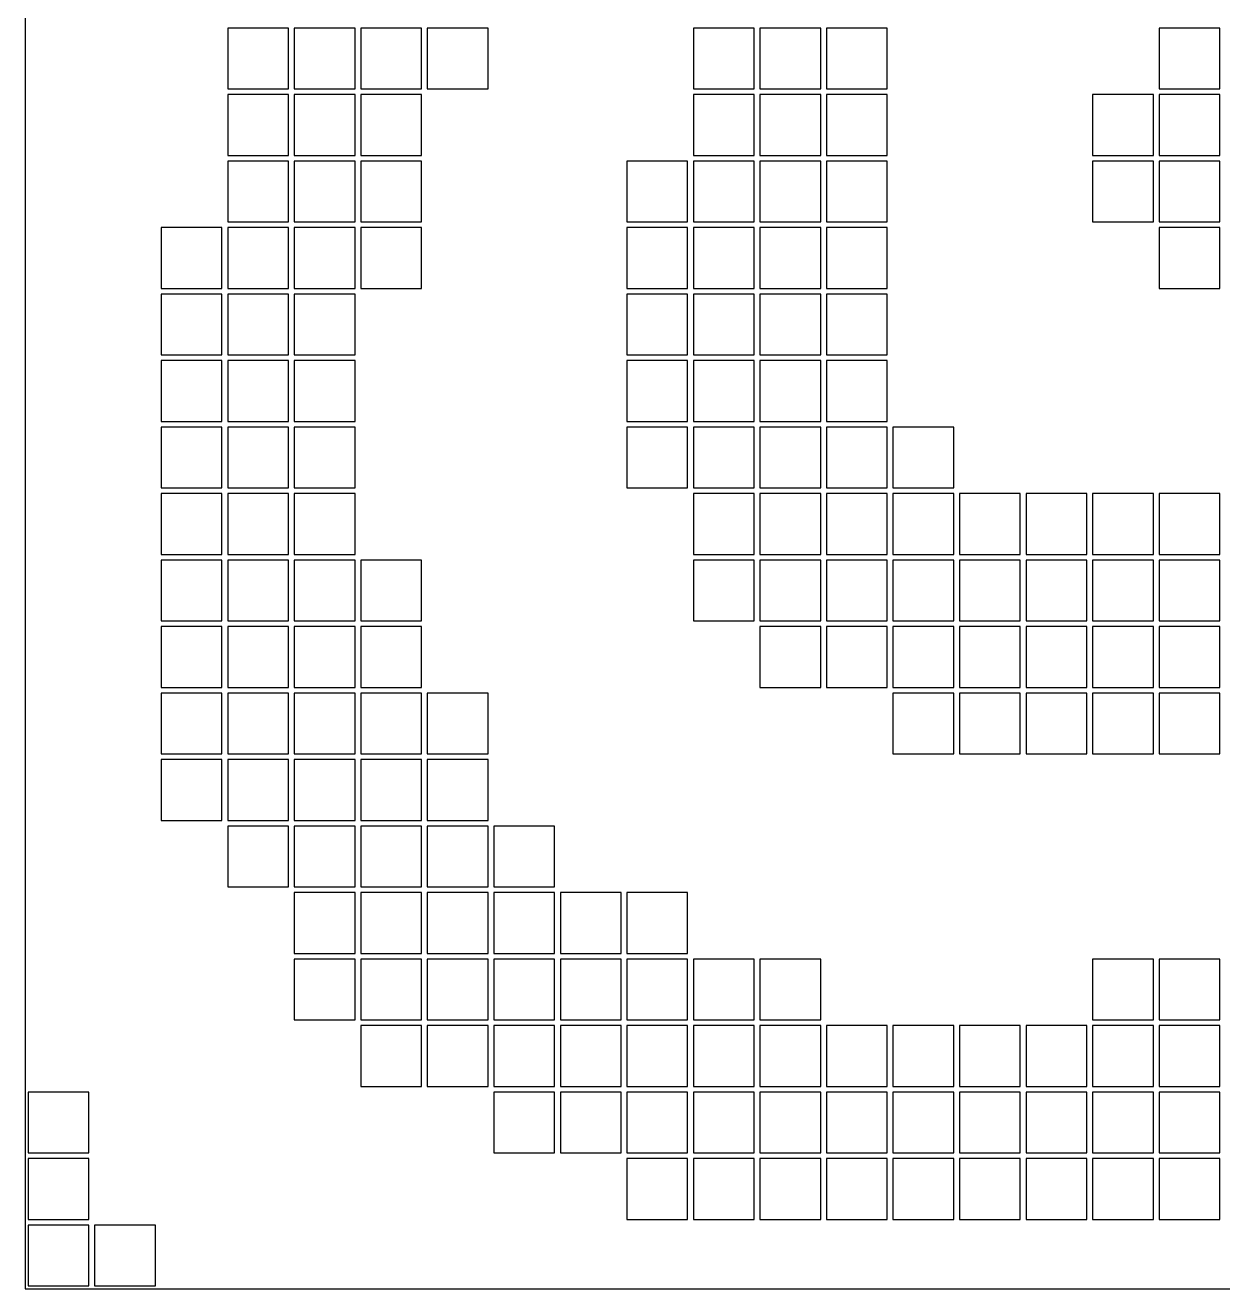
# Model space of a CAD drawing. Extents: x -243 to 243, y -243 to 243.
# Drawn here: x -243.2 to -128, y -243.2 to -121.6 of the extents above; entities that cross this region are included whole.
import ezdxf

# ---------------------------------------------------------------- set-up
doc = ezdxf.new("R2010")
doc.units = 0

msp = doc.modelspace()

# ---------------------------------------------------------------- linework, layer by layer
at = {"layer": 'BOARD'}
for p, q in [((-243.2, 243.2), (-243.2, -243.2)), ((-243.2, -243.2), (243.2, -243.2))]:
    msp.add_line(p, q, dxfattribs=at)
at = {"layer": 'PATCHES'}
for p, q in [((-217.875, -121.875), (-223.725, -121.875)), ((-223.725, -121.875), (-223.725, -127.725)), ((-217.875, -127.725), (-217.875, -121.875)), ((-211.475, -121.875), (-217.325, -121.875)), ((-217.325, -121.875), (-217.325, -127.725)), ((-211.475, -127.725), (-211.475, -121.875)), ((-205.075, -121.875), (-210.925, -121.875)), ((-210.925, -121.875), (-210.925, -127.725)), ((-205.075, -127.725), (-205.075, -121.875)), ((-198.675, -121.875), (-204.525, -121.875)), ((-204.525, -121.875), (-204.525, -127.725)), ((-198.675, -127.725), (-198.675, -121.875)), ((-173.075, -121.875), (-178.925, -121.875)), ((-178.925, -121.875), (-178.925, -127.725)), ((-173.075, -127.725), (-173.075, -121.875)), ((-166.675, -121.875), (-172.525, -121.875)), ((-172.525, -121.875), (-172.525, -127.725)), ((-166.675, -127.725), (-166.675, -121.875)), ((-160.275, -121.875), (-166.125, -121.875)), ((-166.125, -121.875), (-166.125, -127.725)), ((-160.275, -127.725), (-160.275, -121.875)), ((-128.275, -121.875), (-134.125, -121.875)), ((-134.125, -121.875), (-134.125, -127.725)), ((-128.275, -127.725), (-128.275, -121.875)), ((-223.725, -127.725), (-217.875, -127.725)), ((-217.875, -128.275), (-223.725, -128.275)), ((-223.725, -128.275), (-223.725, -134.125)), ((-217.875, -134.125), (-217.875, -128.275)), ((-217.325, -127.725), (-211.475, -127.725)), ((-211.475, -128.275), (-217.325, -128.275)), ((-217.325, -128.275), (-217.325, -134.125)), ((-211.475, -134.125), (-211.475, -128.275)), ((-210.925, -127.725), (-205.075, -127.725)), ((-205.075, -128.275), (-210.925, -128.275)), ((-210.925, -128.275), (-210.925, -134.125)), ((-205.075, -134.125), (-205.075, -128.275)), ((-204.525, -127.725), (-198.675, -127.725)), ((-178.925, -127.725), (-173.075, -127.725)), ((-173.075, -128.275), (-178.925, -128.275)), ((-178.925, -128.275), (-178.925, -134.125)), ((-173.075, -134.125), (-173.075, -128.275)), ((-172.525, -127.725), (-166.675, -127.725)), ((-166.675, -128.275), (-172.525, -128.275)), ((-172.525, -128.275), (-172.525, -134.125)), ((-166.675, -134.125), (-166.675, -128.275)), ((-166.125, -127.725), (-160.275, -127.725)), ((-160.275, -128.275), (-166.125, -128.275)), ((-166.125, -128.275), (-166.125, -134.125)), ((-160.275, -134.125), (-160.275, -128.275)), ((-134.675, -128.275), (-140.525, -128.275)), ((-140.525, -128.275), (-140.525, -134.125)), ((-134.675, -134.125), (-134.675, -128.275)), ((-134.125, -127.725), (-128.275, -127.725)), ((-128.275, -128.275), (-134.125, -128.275)), ((-134.125, -128.275), (-134.125, -134.125)), ((-128.275, -134.125), (-128.275, -128.275)), ((-223.725, -134.125), (-217.875, -134.125)), ((-217.875, -134.675), (-223.725, -134.675)), ((-223.725, -134.675), (-223.725, -140.525)), ((-217.875, -140.525), (-217.875, -134.675)), ((-217.325, -134.125), (-211.475, -134.125)), ((-211.475, -134.675), (-217.325, -134.675)), ((-217.325, -134.675), (-217.325, -140.525)), ((-211.475, -140.525), (-211.475, -134.675)), ((-210.925, -134.125), (-205.075, -134.125)), ((-205.075, -134.675), (-210.925, -134.675)), ((-210.925, -134.675), (-210.925, -140.525)), ((-205.075, -140.525), (-205.075, -134.675)), ((-179.475, -134.675), (-185.325, -134.675)), ((-185.325, -134.675), (-185.325, -140.525)), ((-179.475, -140.525), (-179.475, -134.675)), ((-178.925, -134.125), (-173.075, -134.125)), ((-173.075, -134.675), (-178.925, -134.675)), ((-178.925, -134.675), (-178.925, -140.525)), ((-173.075, -140.525), (-173.075, -134.675)), ((-172.525, -134.125), (-166.675, -134.125)), ((-166.675, -134.675), (-172.525, -134.675)), ((-172.525, -134.675), (-172.525, -140.525)), ((-166.675, -140.525), (-166.675, -134.675)), ((-166.125, -134.125), (-160.275, -134.125)), ((-160.275, -134.675), (-166.125, -134.675)), ((-166.125, -134.675), (-166.125, -140.525)), ((-160.275, -140.525), (-160.275, -134.675)), ((-140.525, -134.125), (-134.675, -134.125)), ((-134.675, -134.675), (-140.525, -134.675)), ((-140.525, -134.675), (-140.525, -140.525)), ((-134.675, -140.525), (-134.675, -134.675)), ((-134.125, -134.125), (-128.275, -134.125)), ((-128.275, -134.675), (-134.125, -134.675)), ((-134.125, -134.675), (-134.125, -140.525)), ((-128.275, -140.525), (-128.275, -134.675)), ((-223.725, -140.525), (-217.875, -140.525)), ((-217.325, -140.525), (-211.475, -140.525)), ((-210.925, -140.525), (-205.075, -140.525)), ((-185.325, -140.525), (-179.475, -140.525)), ((-178.925, -140.525), (-173.075, -140.525)), ((-172.525, -140.525), (-166.675, -140.525)), ((-166.125, -140.525), (-160.275, -140.525)), ((-140.525, -140.525), (-134.675, -140.525)), ((-134.125, -140.525), (-128.275, -140.525)), ((-224.275, -141.075), (-230.125, -141.075)), ((-230.125, -141.075), (-230.125, -146.925)), ((-224.275, -146.925), (-224.275, -141.075)), ((-217.875, -141.075), (-223.725, -141.075)), ((-223.725, -141.075), (-223.725, -146.925)), ((-217.875, -146.925), (-217.875, -141.075)), ((-211.475, -141.075), (-217.325, -141.075)), ((-217.325, -141.075), (-217.325, -146.925)), ((-211.475, -146.925), (-211.475, -141.075)), ((-205.075, -141.075), (-210.925, -141.075)), ((-210.925, -141.075), (-210.925, -146.925)), ((-205.075, -146.925), (-205.075, -141.075)), ((-179.475, -141.075), (-185.325, -141.075)), ((-185.325, -141.075), (-185.325, -146.925)), ((-179.475, -146.925), (-179.475, -141.075)), ((-173.075, -141.075), (-178.925, -141.075)), ((-178.925, -141.075), (-178.925, -146.925)), ((-173.075, -146.925), (-173.075, -141.075)), ((-166.675, -141.075), (-172.525, -141.075)), ((-172.525, -141.075), (-172.525, -146.925)), ((-166.675, -146.925), (-166.675, -141.075)), ((-160.275, -141.075), (-166.125, -141.075)), ((-166.125, -141.075), (-166.125, -146.925)), ((-160.275, -146.925), (-160.275, -141.075)), ((-128.275, -141.075), (-134.125, -141.075)), ((-134.125, -141.075), (-134.125, -146.925)), ((-128.275, -146.925), (-128.275, -141.075)), ((-230.125, -146.925), (-224.275, -146.925)), ((-223.725, -146.925), (-217.875, -146.925)), ((-217.325, -146.925), (-211.475, -146.925)), ((-210.925, -146.925), (-205.075, -146.925)), ((-185.325, -146.925), (-179.475, -146.925)), ((-178.925, -146.925), (-173.075, -146.925)), ((-172.525, -146.925), (-166.675, -146.925)), ((-166.125, -146.925), (-160.275, -146.925)), ((-134.125, -146.925), (-128.275, -146.925)), ((-224.275, -147.475), (-230.125, -147.475)), ((-230.125, -147.475), (-230.125, -153.325)), ((-224.275, -153.325), (-224.275, -147.475)), ((-217.875, -147.475), (-223.725, -147.475)), ((-223.725, -147.475), (-223.725, -153.325)), ((-217.875, -153.325), (-217.875, -147.475)), ((-211.475, -147.475), (-217.325, -147.475)), ((-217.325, -147.475), (-217.325, -153.325)), ((-211.475, -153.325), (-211.475, -147.475)), ((-179.475, -147.475), (-185.325, -147.475)), ((-185.325, -147.475), (-185.325, -153.325)), ((-179.475, -153.325), (-179.475, -147.475)), ((-173.075, -147.475), (-178.925, -147.475)), ((-178.925, -147.475), (-178.925, -153.325)), ((-173.075, -153.325), (-173.075, -147.475)), ((-166.675, -147.475), (-172.525, -147.475)), ((-172.525, -147.475), (-172.525, -153.325)), ((-166.675, -153.325), (-166.675, -147.475)), ((-160.275, -147.475), (-166.125, -147.475)), ((-166.125, -147.475), (-166.125, -153.325)), ((-160.275, -153.325), (-160.275, -147.475)), ((-230.125, -153.325), (-224.275, -153.325)), ((-224.275, -153.875), (-230.125, -153.875)), ((-230.125, -153.875), (-230.125, -159.725)), ((-224.275, -159.725), (-224.275, -153.875)), ((-223.725, -153.325), (-217.875, -153.325)), ((-217.875, -153.875), (-223.725, -153.875)), ((-223.725, -153.875), (-223.725, -159.725)), ((-217.875, -159.725), (-217.875, -153.875)), ((-217.325, -153.325), (-211.475, -153.325)), ((-211.475, -153.875), (-217.325, -153.875)), ((-217.325, -153.875), (-217.325, -159.725)), ((-211.475, -159.725), (-211.475, -153.875)), ((-185.325, -153.325), (-179.475, -153.325)), ((-179.475, -153.875), (-185.325, -153.875)), ((-185.325, -153.875), (-185.325, -159.725)), ((-179.475, -159.725), (-179.475, -153.875)), ((-178.925, -153.325), (-173.075, -153.325)), ((-173.075, -153.875), (-178.925, -153.875)), ((-178.925, -153.875), (-178.925, -159.725)), ((-173.075, -159.725), (-173.075, -153.875)), ((-172.525, -153.325), (-166.675, -153.325)), ((-166.675, -153.875), (-172.525, -153.875)), ((-172.525, -153.875), (-172.525, -159.725)), ((-166.675, -159.725), (-166.675, -153.875)), ((-166.125, -153.325), (-160.275, -153.325)), ((-160.275, -153.875), (-166.125, -153.875)), ((-166.125, -153.875), (-166.125, -159.725)), ((-160.275, -159.725), (-160.275, -153.875)), ((-230.125, -159.725), (-224.275, -159.725)), ((-224.275, -160.275), (-230.125, -160.275)), ((-230.125, -160.275), (-230.125, -166.125)), ((-224.275, -166.125), (-224.275, -160.275)), ((-223.725, -159.725), (-217.875, -159.725)), ((-217.875, -160.275), (-223.725, -160.275)), ((-223.725, -160.275), (-223.725, -166.125)), ((-217.875, -166.125), (-217.875, -160.275)), ((-217.325, -159.725), (-211.475, -159.725)), ((-211.475, -160.275), (-217.325, -160.275)), ((-217.325, -160.275), (-217.325, -166.125)), ((-211.475, -166.125), (-211.475, -160.275)), ((-185.325, -159.725), (-179.475, -159.725)), ((-179.475, -160.275), (-185.325, -160.275)), ((-185.325, -160.275), (-185.325, -166.125)), ((-179.475, -166.125), (-179.475, -160.275)), ((-178.925, -159.725), (-173.075, -159.725)), ((-173.075, -160.275), (-178.925, -160.275)), ((-178.925, -160.275), (-178.925, -166.125)), ((-173.075, -166.125), (-173.075, -160.275)), ((-172.525, -159.725), (-166.675, -159.725)), ((-166.675, -160.275), (-172.525, -160.275)), ((-172.525, -160.275), (-172.525, -166.125)), ((-166.675, -166.125), (-166.675, -160.275)), ((-166.125, -159.725), (-160.275, -159.725)), ((-160.275, -160.275), (-166.125, -160.275)), ((-166.125, -160.275), (-166.125, -166.125)), ((-160.275, -166.125), (-160.275, -160.275)), ((-153.875, -160.275), (-159.725, -160.275)), ((-159.725, -160.275), (-159.725, -166.125)), ((-153.875, -166.125), (-153.875, -160.275)), ((-230.125, -166.125), (-224.275, -166.125)), ((-223.725, -166.125), (-217.875, -166.125)), ((-217.325, -166.125), (-211.475, -166.125)), ((-185.325, -166.125), (-179.475, -166.125)), ((-178.925, -166.125), (-173.075, -166.125)), ((-172.525, -166.125), (-166.675, -166.125)), ((-166.125, -166.125), (-160.275, -166.125)), ((-159.725, -166.125), (-153.875, -166.125)), ((-224.275, -166.675), (-230.125, -166.675)), ((-230.125, -166.675), (-230.125, -172.525)), ((-224.275, -172.525), (-224.275, -166.675)), ((-217.875, -166.675), (-223.725, -166.675)), ((-223.725, -166.675), (-223.725, -172.525)), ((-217.875, -172.525), (-217.875, -166.675)), ((-211.475, -166.675), (-217.325, -166.675)), ((-217.325, -166.675), (-217.325, -172.525)), ((-211.475, -172.525), (-211.475, -166.675)), ((-173.075, -166.675), (-178.925, -166.675)), ((-178.925, -166.675), (-178.925, -172.525)), ((-173.075, -172.525), (-173.075, -166.675)), ((-166.675, -166.675), (-172.525, -166.675)), ((-172.525, -166.675), (-172.525, -172.525)), ((-166.675, -172.525), (-166.675, -166.675)), ((-160.275, -166.675), (-166.125, -166.675)), ((-166.125, -166.675), (-166.125, -172.525)), ((-160.275, -172.525), (-160.275, -166.675)), ((-153.875, -166.675), (-159.725, -166.675)), ((-159.725, -166.675), (-159.725, -172.525)), ((-153.875, -172.525), (-153.875, -166.675)), ((-147.475, -166.675), (-153.325, -166.675)), ((-153.325, -166.675), (-153.325, -172.525)), ((-147.475, -172.525), (-147.475, -166.675)), ((-141.075, -166.675), (-146.925, -166.675)), ((-146.925, -166.675), (-146.925, -172.525)), ((-141.075, -172.525), (-141.075, -166.675)), ((-134.675, -166.675), (-140.525, -166.675)), ((-140.525, -166.675), (-140.525, -172.525)), ((-134.675, -172.525), (-134.675, -166.675)), ((-128.275, -166.675), (-134.125, -166.675)), ((-134.125, -166.675), (-134.125, -172.525)), ((-128.275, -172.525), (-128.275, -166.675)), ((-230.125, -172.525), (-224.275, -172.525)), ((-223.725, -172.525), (-217.875, -172.525)), ((-217.325, -172.525), (-211.475, -172.525)), ((-178.925, -172.525), (-173.075, -172.525)), ((-172.525, -172.525), (-166.675, -172.525)), ((-166.125, -172.525), (-160.275, -172.525)), ((-159.725, -172.525), (-153.875, -172.525)), ((-153.325, -172.525), (-147.475, -172.525)), ((-146.925, -172.525), (-141.075, -172.525)), ((-140.525, -172.525), (-134.675, -172.525)), ((-134.125, -172.525), (-128.275, -172.525)), ((-224.275, -173.075), (-230.125, -173.075)), ((-230.125, -173.075), (-230.125, -178.925)), ((-224.275, -178.925), (-224.275, -173.075)), ((-217.875, -173.075), (-223.725, -173.075)), ((-223.725, -173.075), (-223.725, -178.925)), ((-217.875, -178.925), (-217.875, -173.075)), ((-211.475, -173.075), (-217.325, -173.075)), ((-217.325, -173.075), (-217.325, -178.925)), ((-211.475, -178.925), (-211.475, -173.075)), ((-205.075, -173.075), (-210.925, -173.075)), ((-210.925, -173.075), (-210.925, -178.925)), ((-205.075, -178.925), (-205.075, -173.075)), ((-173.075, -173.075), (-178.925, -173.075)), ((-178.925, -173.075), (-178.925, -178.925)), ((-173.075, -178.925), (-173.075, -173.075)), ((-166.675, -173.075), (-172.525, -173.075)), ((-172.525, -173.075), (-172.525, -178.925)), ((-166.675, -178.925), (-166.675, -173.075)), ((-160.275, -173.075), (-166.125, -173.075)), ((-166.125, -173.075), (-166.125, -178.925)), ((-160.275, -178.925), (-160.275, -173.075)), ((-153.875, -173.075), (-159.725, -173.075)), ((-159.725, -173.075), (-159.725, -178.925)), ((-153.875, -178.925), (-153.875, -173.075)), ((-147.475, -173.075), (-153.325, -173.075)), ((-153.325, -173.075), (-153.325, -178.925)), ((-147.475, -178.925), (-147.475, -173.075)), ((-141.075, -173.075), (-146.925, -173.075)), ((-146.925, -173.075), (-146.925, -178.925)), ((-141.075, -178.925), (-141.075, -173.075)), ((-134.675, -173.075), (-140.525, -173.075)), ((-140.525, -173.075), (-140.525, -178.925)), ((-134.675, -178.925), (-134.675, -173.075)), ((-128.275, -173.075), (-134.125, -173.075)), ((-134.125, -173.075), (-134.125, -178.925)), ((-128.275, -178.925), (-128.275, -173.075)), ((-230.125, -178.925), (-224.275, -178.925)), ((-224.275, -179.475), (-230.125, -179.475)), ((-230.125, -179.475), (-230.125, -185.325)), ((-224.275, -185.325), (-224.275, -179.475)), ((-223.725, -178.925), (-217.875, -178.925)), ((-217.875, -179.475), (-223.725, -179.475)), ((-223.725, -179.475), (-223.725, -185.325)), ((-217.875, -185.325), (-217.875, -179.475)), ((-217.325, -178.925), (-211.475, -178.925)), ((-211.475, -179.475), (-217.325, -179.475)), ((-217.325, -179.475), (-217.325, -185.325)), ((-211.475, -185.325), (-211.475, -179.475)), ((-210.925, -178.925), (-205.075, -178.925)), ((-205.075, -179.475), (-210.925, -179.475)), ((-210.925, -179.475), (-210.925, -185.325)), ((-205.075, -185.325), (-205.075, -179.475)), ((-178.925, -178.925), (-173.075, -178.925)), ((-172.525, -178.925), (-166.675, -178.925)), ((-166.675, -179.475), (-172.525, -179.475)), ((-172.525, -179.475), (-172.525, -185.325)), ((-166.675, -185.325), (-166.675, -179.475)), ((-166.125, -178.925), (-160.275, -178.925)), ((-160.275, -179.475), (-166.125, -179.475)), ((-166.125, -179.475), (-166.125, -185.325)), ((-160.275, -185.325), (-160.275, -179.475)), ((-159.725, -178.925), (-153.875, -178.925)), ((-153.875, -179.475), (-159.725, -179.475)), ((-159.725, -179.475), (-159.725, -185.325)), ((-153.875, -185.325), (-153.875, -179.475)), ((-153.325, -178.925), (-147.475, -178.925)), ((-147.475, -179.475), (-153.325, -179.475)), ((-153.325, -179.475), (-153.325, -185.325)), ((-147.475, -185.325), (-147.475, -179.475)), ((-146.925, -178.925), (-141.075, -178.925)), ((-141.075, -179.475), (-146.925, -179.475)), ((-146.925, -179.475), (-146.925, -185.325)), ((-141.075, -185.325), (-141.075, -179.475)), ((-140.525, -178.925), (-134.675, -178.925)), ((-134.675, -179.475), (-140.525, -179.475)), ((-140.525, -179.475), (-140.525, -185.325)), ((-134.675, -185.325), (-134.675, -179.475)), ((-134.125, -178.925), (-128.275, -178.925)), ((-128.275, -179.475), (-134.125, -179.475)), ((-134.125, -179.475), (-134.125, -185.325)), ((-128.275, -185.325), (-128.275, -179.475)), ((-230.125, -185.325), (-224.275, -185.325)), ((-224.275, -185.875), (-230.125, -185.875)), ((-230.125, -185.875), (-230.125, -191.725)), ((-224.275, -191.725), (-224.275, -185.875)), ((-223.725, -185.325), (-217.875, -185.325)), ((-217.875, -185.875), (-223.725, -185.875)), ((-223.725, -185.875), (-223.725, -191.725)), ((-217.875, -191.725), (-217.875, -185.875)), ((-217.325, -185.325), (-211.475, -185.325)), ((-211.475, -185.875), (-217.325, -185.875)), ((-217.325, -185.875), (-217.325, -191.725)), ((-211.475, -191.725), (-211.475, -185.875)), ((-210.925, -185.325), (-205.075, -185.325)), ((-205.075, -185.875), (-210.925, -185.875)), ((-210.925, -185.875), (-210.925, -191.725)), ((-205.075, -191.725), (-205.075, -185.875)), ((-198.675, -185.875), (-204.525, -185.875)), ((-204.525, -185.875), (-204.525, -191.725)), ((-198.675, -191.725), (-198.675, -185.875)), ((-172.525, -185.325), (-166.675, -185.325)), ((-166.125, -185.325), (-160.275, -185.325)), ((-159.725, -185.325), (-153.875, -185.325)), ((-153.875, -185.875), (-159.725, -185.875)), ((-159.725, -185.875), (-159.725, -191.725)), ((-153.875, -191.725), (-153.875, -185.875)), ((-153.325, -185.325), (-147.475, -185.325)), ((-147.475, -185.875), (-153.325, -185.875)), ((-153.325, -185.875), (-153.325, -191.725)), ((-147.475, -191.725), (-147.475, -185.875)), ((-146.925, -185.325), (-141.075, -185.325)), ((-141.075, -185.875), (-146.925, -185.875)), ((-146.925, -185.875), (-146.925, -191.725)), ((-141.075, -191.725), (-141.075, -185.875)), ((-140.525, -185.325), (-134.675, -185.325)), ((-134.675, -185.875), (-140.525, -185.875)), ((-140.525, -185.875), (-140.525, -191.725)), ((-134.675, -191.725), (-134.675, -185.875)), ((-134.125, -185.325), (-128.275, -185.325)), ((-128.275, -185.875), (-134.125, -185.875)), ((-134.125, -185.875), (-134.125, -191.725)), ((-128.275, -191.725), (-128.275, -185.875)), ((-230.125, -191.725), (-224.275, -191.725)), ((-223.725, -191.725), (-217.875, -191.725)), ((-217.325, -191.725), (-211.475, -191.725)), ((-210.925, -191.725), (-205.075, -191.725)), ((-204.525, -191.725), (-198.675, -191.725)), ((-159.725, -191.725), (-153.875, -191.725)), ((-153.325, -191.725), (-147.475, -191.725)), ((-146.925, -191.725), (-141.075, -191.725)), ((-140.525, -191.725), (-134.675, -191.725)), ((-134.125, -191.725), (-128.275, -191.725)), ((-224.275, -192.275), (-230.125, -192.275)), ((-230.125, -192.275), (-230.125, -198.125)), ((-224.275, -198.125), (-224.275, -192.275)), ((-217.875, -192.275), (-223.725, -192.275)), ((-223.725, -192.275), (-223.725, -198.125)), ((-217.875, -198.125), (-217.875, -192.275)), ((-211.475, -192.275), (-217.325, -192.275)), ((-217.325, -192.275), (-217.325, -198.125)), ((-211.475, -198.125), (-211.475, -192.275)), ((-205.075, -192.275), (-210.925, -192.275)), ((-210.925, -192.275), (-210.925, -198.125)), ((-205.075, -198.125), (-205.075, -192.275)), ((-198.675, -192.275), (-204.525, -192.275)), ((-204.525, -192.275), (-204.525, -198.125)), ((-198.675, -198.125), (-198.675, -192.275)), ((-230.125, -198.125), (-224.275, -198.125)), ((-223.725, -198.125), (-217.875, -198.125)), ((-217.325, -198.125), (-211.475, -198.125)), ((-210.925, -198.125), (-205.075, -198.125)), ((-204.525, -198.125), (-198.675, -198.125)), ((-217.875, -198.675), (-223.725, -198.675)), ((-223.725, -198.675), (-223.725, -204.525)), ((-217.875, -204.525), (-217.875, -198.675)), ((-211.475, -198.675), (-217.325, -198.675)), ((-217.325, -198.675), (-217.325, -204.525)), ((-211.475, -204.525), (-211.475, -198.675)), ((-205.075, -198.675), (-210.925, -198.675)), ((-210.925, -198.675), (-210.925, -204.525)), ((-205.075, -204.525), (-205.075, -198.675)), ((-198.675, -198.675), (-204.525, -198.675)), ((-204.525, -198.675), (-204.525, -204.525)), ((-198.675, -204.525), (-198.675, -198.675)), ((-192.275, -198.675), (-198.125, -198.675)), ((-198.125, -198.675), (-198.125, -204.525)), ((-192.275, -204.525), (-192.275, -198.675)), ((-223.725, -204.525), (-217.875, -204.525)), ((-217.325, -204.525), (-211.475, -204.525)), ((-211.475, -205.075), (-217.325, -205.075)), ((-217.325, -205.075), (-217.325, -210.925)), ((-211.475, -210.925), (-211.475, -205.075)), ((-210.925, -204.525), (-205.075, -204.525)), ((-205.075, -205.075), (-210.925, -205.075)), ((-210.925, -205.075), (-210.925, -210.925)), ((-205.075, -210.925), (-205.075, -205.075)), ((-204.525, -204.525), (-198.675, -204.525)), ((-198.675, -205.075), (-204.525, -205.075)), ((-204.525, -205.075), (-204.525, -210.925)), ((-198.675, -210.925), (-198.675, -205.075)), ((-198.125, -204.525), (-192.275, -204.525)), ((-192.275, -205.075), (-198.125, -205.075)), ((-198.125, -205.075), (-198.125, -210.925)), ((-192.275, -210.925), (-192.275, -205.075)), ((-185.875, -205.075), (-191.725, -205.075)), ((-191.725, -205.075), (-191.725, -210.925)), ((-185.875, -210.925), (-185.875, -205.075)), ((-179.475, -205.075), (-185.325, -205.075)), ((-185.325, -205.075), (-185.325, -210.925)), ((-179.475, -210.925), (-179.475, -205.075)), ((-217.325, -210.925), (-211.475, -210.925)), ((-211.475, -211.475), (-217.325, -211.475)), ((-217.325, -211.475), (-217.325, -217.325)), ((-211.475, -217.325), (-211.475, -211.475)), ((-210.925, -210.925), (-205.075, -210.925)), ((-205.075, -211.475), (-210.925, -211.475)), ((-210.925, -211.475), (-210.925, -217.325)), ((-205.075, -217.325), (-205.075, -211.475)), ((-204.525, -210.925), (-198.675, -210.925)), ((-198.675, -211.475), (-204.525, -211.475)), ((-204.525, -211.475), (-204.525, -217.325)), ((-198.675, -217.325), (-198.675, -211.475)), ((-198.125, -210.925), (-192.275, -210.925)), ((-192.275, -211.475), (-198.125, -211.475)), ((-198.125, -211.475), (-198.125, -217.325)), ((-192.275, -217.325), (-192.275, -211.475)), ((-191.725, -210.925), (-185.875, -210.925)), ((-185.875, -211.475), (-191.725, -211.475)), ((-191.725, -211.475), (-191.725, -217.325)), ((-185.875, -217.325), (-185.875, -211.475)), ((-185.325, -210.925), (-179.475, -210.925)), ((-179.475, -211.475), (-185.325, -211.475)), ((-185.325, -211.475), (-185.325, -217.325)), ((-179.475, -217.325), (-179.475, -211.475)), ((-173.075, -211.475), (-178.925, -211.475)), ((-178.925, -211.475), (-178.925, -217.325)), ((-173.075, -217.325), (-173.075, -211.475)), ((-166.675, -211.475), (-172.525, -211.475)), ((-172.525, -211.475), (-172.525, -217.325)), ((-166.675, -217.325), (-166.675, -211.475)), ((-134.675, -211.475), (-140.525, -211.475)), ((-140.525, -211.475), (-140.525, -217.325)), ((-134.675, -217.325), (-134.675, -211.475)), ((-128.275, -211.475), (-134.125, -211.475)), ((-134.125, -211.475), (-134.125, -217.325)), ((-128.275, -217.325), (-128.275, -211.475)), ((-217.325, -217.325), (-211.475, -217.325)), ((-210.925, -217.325), (-205.075, -217.325)), ((-204.525, -217.325), (-198.675, -217.325)), ((-198.125, -217.325), (-192.275, -217.325)), ((-191.725, -217.325), (-185.875, -217.325)), ((-185.325, -217.325), (-179.475, -217.325)), ((-178.925, -217.325), (-173.075, -217.325)), ((-172.525, -217.325), (-166.675, -217.325)), ((-140.525, -217.325), (-134.675, -217.325)), ((-134.125, -217.325), (-128.275, -217.325)), ((-205.075, -217.875), (-210.925, -217.875)), ((-210.925, -217.875), (-210.925, -223.725)), ((-205.075, -223.725), (-205.075, -217.875)), ((-198.675, -217.875), (-204.525, -217.875)), ((-204.525, -217.875), (-204.525, -223.725)), ((-198.675, -223.725), (-198.675, -217.875)), ((-192.275, -217.875), (-198.125, -217.875)), ((-198.125, -217.875), (-198.125, -223.725)), ((-192.275, -223.725), (-192.275, -217.875)), ((-185.875, -217.875), (-191.725, -217.875)), ((-191.725, -217.875), (-191.725, -223.725)), ((-185.875, -223.725), (-185.875, -217.875)), ((-179.475, -217.875), (-185.325, -217.875)), ((-185.325, -217.875), (-185.325, -223.725)), ((-179.475, -223.725), (-179.475, -217.875)), ((-173.075, -217.875), (-178.925, -217.875)), ((-178.925, -217.875), (-178.925, -223.725)), ((-173.075, -223.725), (-173.075, -217.875)), ((-166.675, -217.875), (-172.525, -217.875)), ((-172.525, -217.875), (-172.525, -223.725)), ((-166.675, -223.725), (-166.675, -217.875)), ((-160.275, -217.875), (-166.125, -217.875)), ((-166.125, -217.875), (-166.125, -223.725)), ((-160.275, -223.725), (-160.275, -217.875)), ((-153.875, -217.875), (-159.725, -217.875)), ((-159.725, -217.875), (-159.725, -223.725)), ((-153.875, -223.725), (-153.875, -217.875)), ((-147.475, -217.875), (-153.325, -217.875)), ((-153.325, -217.875), (-153.325, -223.725)), ((-147.475, -223.725), (-147.475, -217.875)), ((-141.075, -217.875), (-146.925, -217.875)), ((-146.925, -217.875), (-146.925, -223.725)), ((-141.075, -223.725), (-141.075, -217.875)), ((-134.675, -217.875), (-140.525, -217.875)), ((-140.525, -217.875), (-140.525, -223.725)), ((-134.675, -223.725), (-134.675, -217.875)), ((-128.275, -217.875), (-134.125, -217.875)), ((-134.125, -217.875), (-134.125, -223.725)), ((-128.275, -223.725), (-128.275, -217.875)), ((-210.925, -223.725), (-205.075, -223.725)), ((-204.525, -223.725), (-198.675, -223.725)), ((-198.125, -223.725), (-192.275, -223.725)), ((-191.725, -223.725), (-185.875, -223.725)), ((-185.325, -223.725), (-179.475, -223.725)), ((-178.925, -223.725), (-173.075, -223.725)), ((-172.525, -223.725), (-166.675, -223.725)), ((-166.125, -223.725), (-160.275, -223.725)), ((-159.725, -223.725), (-153.875, -223.725)), ((-153.325, -223.725), (-147.475, -223.725)), ((-146.925, -223.725), (-141.075, -223.725)), ((-140.525, -223.725), (-134.675, -223.725)), ((-134.125, -223.725), (-128.275, -223.725)), ((-237.075, -224.275), (-242.925, -224.275)), ((-242.925, -224.275), (-242.925, -230.125)), ((-237.075, -230.125), (-237.075, -224.275)), ((-192.275, -224.275), (-198.125, -224.275)), ((-198.125, -224.275), (-198.125, -230.125)), ((-192.275, -230.125), (-192.275, -224.275)), ((-185.875, -224.275), (-191.725, -224.275)), ((-191.725, -224.275), (-191.725, -230.125)), ((-185.875, -230.125), (-185.875, -224.275)), ((-179.475, -224.275), (-185.325, -224.275)), ((-185.325, -224.275), (-185.325, -230.125)), ((-179.475, -230.125), (-179.475, -224.275)), ((-173.075, -224.275), (-178.925, -224.275)), ((-178.925, -224.275), (-178.925, -230.125)), ((-173.075, -230.125), (-173.075, -224.275)), ((-166.675, -224.275), (-172.525, -224.275)), ((-172.525, -224.275), (-172.525, -230.125)), ((-166.675, -230.125), (-166.675, -224.275)), ((-160.275, -224.275), (-166.125, -224.275)), ((-166.125, -224.275), (-166.125, -230.125)), ((-160.275, -230.125), (-160.275, -224.275)), ((-153.875, -224.275), (-159.725, -224.275)), ((-159.725, -224.275), (-159.725, -230.125)), ((-153.875, -230.125), (-153.875, -224.275)), ((-147.475, -224.275), (-153.325, -224.275)), ((-153.325, -224.275), (-153.325, -230.125)), ((-147.475, -230.125), (-147.475, -224.275)), ((-141.075, -224.275), (-146.925, -224.275)), ((-146.925, -224.275), (-146.925, -230.125)), ((-141.075, -230.125), (-141.075, -224.275)), ((-134.675, -224.275), (-140.525, -224.275)), ((-140.525, -224.275), (-140.525, -230.125)), ((-134.675, -230.125), (-134.675, -224.275)), ((-128.275, -224.275), (-134.125, -224.275)), ((-134.125, -224.275), (-134.125, -230.125)), ((-128.275, -230.125), (-128.275, -224.275)), ((-242.925, -230.125), (-237.075, -230.125)), ((-237.075, -230.675), (-242.925, -230.675)), ((-242.925, -230.675), (-242.925, -236.525)), ((-237.075, -236.525), (-237.075, -230.675)), ((-198.125, -230.125), (-192.275, -230.125)), ((-191.725, -230.125), (-185.875, -230.125)), ((-185.325, -230.125), (-179.475, -230.125)), ((-179.475, -230.675), (-185.325, -230.675)), ((-185.325, -230.675), (-185.325, -236.525)), ((-179.475, -236.525), (-179.475, -230.675)), ((-178.925, -230.125), (-173.075, -230.125)), ((-173.075, -230.675), (-178.925, -230.675)), ((-178.925, -230.675), (-178.925, -236.525)), ((-173.075, -236.525), (-173.075, -230.675)), ((-172.525, -230.125), (-166.675, -230.125)), ((-166.675, -230.675), (-172.525, -230.675)), ((-172.525, -230.675), (-172.525, -236.525)), ((-166.675, -236.525), (-166.675, -230.675)), ((-166.125, -230.125), (-160.275, -230.125)), ((-160.275, -230.675), (-166.125, -230.675)), ((-166.125, -230.675), (-166.125, -236.525)), ((-160.275, -236.525), (-160.275, -230.675)), ((-159.725, -230.125), (-153.875, -230.125)), ((-153.875, -230.675), (-159.725, -230.675)), ((-159.725, -230.675), (-159.725, -236.525)), ((-153.875, -236.525), (-153.875, -230.675)), ((-153.325, -230.125), (-147.475, -230.125)), ((-147.475, -230.675), (-153.325, -230.675)), ((-153.325, -230.675), (-153.325, -236.525)), ((-147.475, -236.525), (-147.475, -230.675)), ((-146.925, -230.125), (-141.075, -230.125)), ((-141.075, -230.675), (-146.925, -230.675)), ((-146.925, -230.675), (-146.925, -236.525)), ((-141.075, -236.525), (-141.075, -230.675)), ((-140.525, -230.125), (-134.675, -230.125)), ((-134.675, -230.675), (-140.525, -230.675)), ((-140.525, -230.675), (-140.525, -236.525)), ((-134.675, -236.525), (-134.675, -230.675)), ((-134.125, -230.125), (-128.275, -230.125)), ((-128.275, -230.675), (-134.125, -230.675)), ((-134.125, -230.675), (-134.125, -236.525)), ((-128.275, -236.525), (-128.275, -230.675)), ((-242.925, -236.525), (-237.075, -236.525)), ((-237.075, -237.075), (-242.925, -237.075)), ((-242.925, -237.075), (-242.925, -242.925)), ((-237.075, -242.925), (-237.075, -237.075)), ((-230.675, -237.075), (-236.525, -237.075)), ((-236.525, -237.075), (-236.525, -242.925)), ((-230.675, -242.925), (-230.675, -237.075)), ((-185.325, -236.525), (-179.475, -236.525)), ((-178.925, -236.525), (-173.075, -236.525)), ((-172.525, -236.525), (-166.675, -236.525)), ((-166.125, -236.525), (-160.275, -236.525)), ((-159.725, -236.525), (-153.875, -236.525)), ((-153.325, -236.525), (-147.475, -236.525)), ((-146.925, -236.525), (-141.075, -236.525)), ((-140.525, -236.525), (-134.675, -236.525)), ((-134.125, -236.525), (-128.275, -236.525)), ((-242.925, -242.925), (-237.075, -242.925)), ((-236.525, -242.925), (-230.675, -242.925))]:
    msp.add_line(p, q, dxfattribs=at)

doc.saveas('drawing.dxf')
